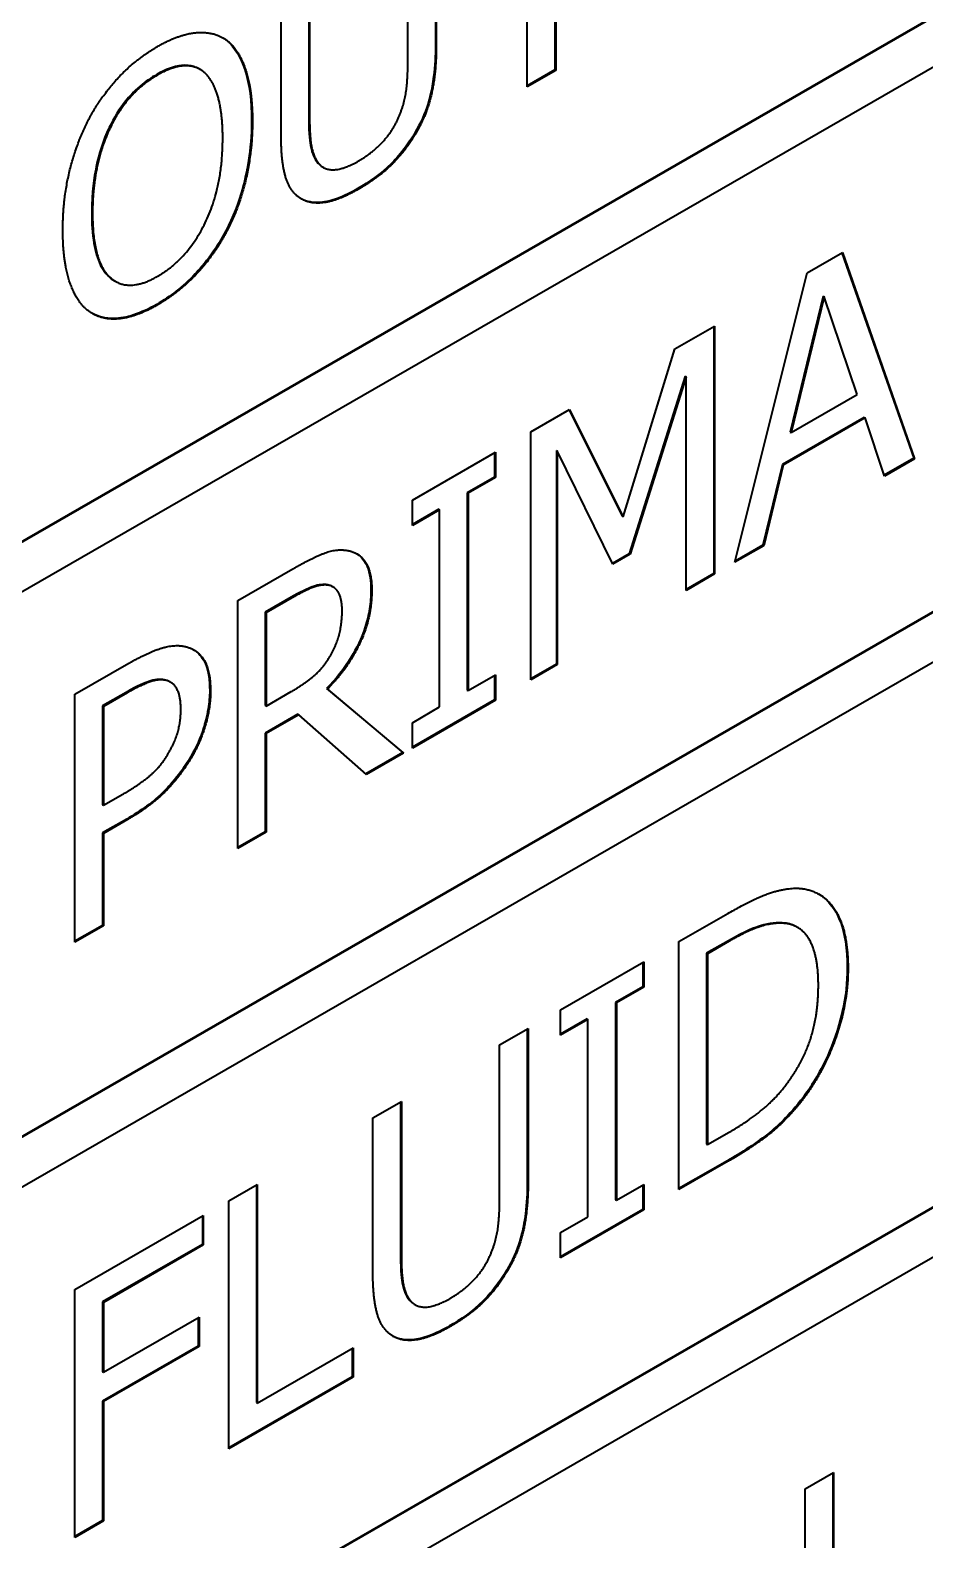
# Model space of a CAD drawing. Header units: millimetres. Extents: x 0 to 5945, y 0 to 4205.
# Drawn here: x 5612.02 to 5615.7, y 3417.95 to 3424.18 of the extents above; entities that cross this region are included whole.
import ezdxf

# ---------------------------------------------------------------- set-up
doc = ezdxf.new("R2010")
doc.units = ezdxf.units.MM
doc.header["$LTSCALE"] = 5
doc.layers.add('가시적인 것(ISO)', color=3, linetype='Continuous', lineweight=40)
doc.layers.add('가시적인 좁은 것(ISO)', color=3, linetype='Continuous', lineweight=35)

msp = doc.modelspace()

# ---------------------------------------------------------------- linework, layer by layer
at = {"layer": '가시적인 것(ISO)'}
for p, q in [((5611.495, 3421.7907), (5627.2246, 3430.8488)), ((5627.2282, 3430.8467), (5611.495, 3421.7866)), ((5611.495, 3421.5822), (5627.2282, 3430.6423)), ((5611.495, 3419.3381), (5627.2246, 3428.3961)), ((5627.2282, 3428.3941), (5611.495, 3419.334)), ((5611.495, 3419.1296), (5627.2282, 3428.1897)), ((5611.495, 3416.8854), (5627.2246, 3425.9435)), ((5627.2282, 3425.9414), (5611.495, 3416.8813)), ((5611.495, 3416.677), (5627.2282, 3425.7371)), ((5614.1774, 3424.9139), (5614.1774, 3424.0128)), ((5614.181, 3424.9118), (5614.181, 3424.0108)), ((5614.0635, 3423.9432), (5614.0635, 3424.8442)), ((5613.6853, 3424.7473), (5613.6853, 3424.1137)), ((5613.6889, 3424.7494), (5613.6889, 3424.1117)), ((5613.5714, 3424.0407), (5613.5714, 3424.6817)), ((5613.1632, 3424.4466), (5613.1632, 3423.813)), ((5613.1667, 3424.4487), (5613.1667, 3423.811)), ((5613.0492, 3423.7434), (5613.0492, 3424.381)), ((5612.8215, 3424.1372), (5612.8251, 3424.1352)), ((5612.7109, 3424.017), (5612.7145, 3424.0149)), ((5614.1774, 3424.0128), (5614.0635, 3423.9472)), ((5614.181, 3424.0108), (5614.0635, 3423.9432)), ((5614.1774, 3424.0128), (5614.181, 3424.0108)), ((5613.22, 3423.6128), (5613.2236, 3423.6108)), ((5613.1316, 3423.4819), (5613.1338, 3423.4806)), ((5615.2174, 3423.177), (5615.3621, 3423.2603)), ((5615.3598, 3423.2589), (5615.6565, 3422.412)), ((5615.3621, 3423.2603), (5615.6601, 3422.4099)), ((5614.9194, 3421.9834), (5615.2174, 3423.177)), ((5612.3628, 3423.1432), (5612.3663, 3423.1412)), ((5615.2834, 3423.0799), (5615.1473, 3422.5203)), ((5615.2869, 3423.0778), (5615.1508, 3422.5183)), ((5615.2834, 3423.0799), (5615.2869, 3423.0778)), ((5615.4237, 3422.6755), (5615.2869, 3423.0778)), ((5614.6723, 3422.8631), (5614.8356, 3422.9571)), ((5614.8321, 3422.9551), (5614.8321, 3421.9372)), ((5614.8356, 3422.9571), (5614.8356, 3421.9352)), ((5614.4589, 3422.1712), (5614.6723, 3422.8631)), ((5614.7146, 3422.7499), (5614.484, 3422.0183)), ((5614.7182, 3422.7478), (5614.4875, 3422.0163)), ((5614.7146, 3422.7499), (5614.7182, 3422.7478)), ((5614.7182, 3421.8675), (5614.7182, 3422.7478)), ((5615.1508, 3422.5183), (5615.4237, 3422.6755)), ((5614.0778, 3422.5207), (5614.2383, 3422.6131)), ((5614.2363, 3422.612), (5614.4553, 3422.1732)), ((5614.2383, 3422.6131), (5614.4589, 3422.1712)), ((5615.4524, 3422.5801), (5615.115, 3422.3858)), ((5615.4559, 3422.5781), (5615.1186, 3422.3838)), ((5615.4524, 3422.5801), (5615.4559, 3422.5781)), ((5615.5362, 3422.3386), (5615.4559, 3422.5781)), ((5614.0778, 3421.4988), (5614.0778, 3422.5207)), ((5615.1473, 3422.5203), (5615.1508, 3422.5183)), ((5613.59, 3422.2398), (5613.9324, 3422.437)), ((5613.9289, 3422.4349), (5613.9289, 3422.3347)), ((5613.9324, 3422.437), (5613.9324, 3422.3326)), ((5614.1839, 3422.4442), (5614.1839, 3421.5639)), ((5614.1839, 3422.4442), (5614.1874, 3422.4422)), ((5614.4159, 3421.975), (5614.1874, 3422.4422)), ((5614.1874, 3422.4422), (5614.1874, 3421.5619)), ((5615.6565, 3422.412), (5615.535, 3422.342)), ((5615.6601, 3422.4099), (5615.5362, 3422.3386)), ((5615.6565, 3422.412), (5615.6601, 3422.4099)), ((5615.115, 3422.3858), (5615.0348, 3422.0539)), ((5615.1186, 3422.3838), (5615.0383, 3422.0519)), ((5615.115, 3422.3858), (5615.1186, 3422.3838)), ((5613.9289, 3422.3347), (5613.8164, 3422.2699)), ((5613.9324, 3422.3326), (5613.82, 3422.2679)), ((5613.9289, 3422.3347), (5613.9324, 3422.3326)), ((5613.59, 3422.1355), (5613.59, 3422.2398)), ((5613.8164, 3422.2699), (5613.82, 3422.2679)), ((5613.8164, 3422.2699), (5613.8164, 3421.4567)), ((5613.82, 3422.2679), (5613.82, 3421.4546)), ((5613.699, 3422.2023), (5613.59, 3422.1395)), ((5613.7025, 3422.2002), (5613.59, 3422.1355)), ((5613.699, 3422.2023), (5613.7025, 3422.2002)), ((5613.7025, 3421.387), (5613.7025, 3422.2002)), ((5614.4553, 3422.1732), (5614.4589, 3422.1712)), ((5615.0383, 3422.0519), (5614.9194, 3421.9834)), ((5615.0348, 3422.0539), (5614.9206, 3421.9882)), ((5615.0348, 3422.0539), (5615.0383, 3422.0519)), ((5614.484, 3422.0183), (5614.4143, 3421.9782)), ((5614.4875, 3422.0163), (5614.4159, 3421.975)), ((5614.484, 3422.0183), (5614.4875, 3422.0163)), ((5612.8702, 3421.8253), (5613.098, 3421.9564)), ((5614.8321, 3421.9372), (5614.7182, 3421.8716)), ((5614.8356, 3421.9352), (5614.7182, 3421.8675)), ((5614.8321, 3421.9372), (5614.8356, 3421.9352)), ((5613.1009, 3421.8446), (5612.9841, 3421.7774)), ((5613.1044, 3421.8426), (5612.9876, 3421.7753)), ((5613.2601, 3421.8837), (5613.2636, 3421.8816)), ((5612.8702, 3420.8033), (5612.8702, 3421.8253)), ((5612.9841, 3421.7774), (5612.9876, 3421.7753)), ((5612.9841, 3421.7774), (5612.9841, 3421.3931)), ((5612.9876, 3421.7753), (5612.9876, 3421.3911)), ((5612.1997, 3421.4392), (5612.4218, 3421.5671)), ((5614.1839, 3421.5639), (5614.0778, 3421.5028)), ((5614.1874, 3421.5619), (5614.0778, 3421.4988)), ((5614.1839, 3421.5639), (5614.1874, 3421.5619)), ((5612.5903, 3421.4913), (5612.5939, 3421.4892)), ((5613.82, 3421.4546), (5613.9324, 3421.5194)), ((5613.9289, 3421.5173), (5613.9289, 3421.4171)), ((5613.9324, 3421.5194), (5613.9324, 3421.415)), ((5612.1997, 3420.4173), (5612.1997, 3421.4392)), ((5612.4111, 3421.4474), (5612.3137, 3421.3913)), ((5612.4146, 3421.4453), (5612.3172, 3421.3892)), ((5612.9876, 3421.3911), (5613.0908, 3421.4505)), ((5613.2362, 3421.4629), (5613.2398, 3421.4609)), ((5613.2362, 3421.4629), (5613.5507, 3421.1993)), ((5613.2398, 3421.4609), (5613.5542, 3421.1973)), ((5613.9289, 3421.4171), (5613.59, 3421.2219)), ((5613.9324, 3421.415), (5613.59, 3421.2179)), ((5613.8164, 3421.4567), (5613.82, 3421.4546)), ((5613.9289, 3421.4171), (5613.9324, 3421.415)), ((5612.3137, 3421.3913), (5612.3172, 3421.3892)), ((5612.3137, 3421.3913), (5612.3137, 3420.9838)), ((5612.3172, 3421.3892), (5612.3172, 3420.9818)), ((5612.9841, 3421.3931), (5612.9876, 3421.3911)), ((5613.1188, 3421.3572), (5612.9841, 3421.2796)), ((5613.1223, 3421.3551), (5612.9876, 3421.2776)), ((5613.1188, 3421.3572), (5613.1223, 3421.3551)), ((5613.4017, 3421.1094), (5613.1223, 3421.3551)), ((5613.59, 3421.3222), (5613.7025, 3421.387)), ((5613.59, 3421.2179), (5613.59, 3421.3222)), ((5612.9841, 3421.2796), (5612.9876, 3421.2776)), ((5612.9841, 3421.2796), (5612.9841, 3420.873)), ((5612.9876, 3421.2776), (5612.9876, 3420.871)), ((5613.5507, 3421.1993), (5613.3989, 3421.1119)), ((5613.5542, 3421.1973), (5613.4017, 3421.1094)), ((5613.5507, 3421.1993), (5613.5542, 3421.1973)), ((5612.3137, 3420.9838), (5612.3172, 3420.9818)), ((5612.3172, 3420.9818), (5612.3974, 3421.028)), ((5612.4132, 3420.9252), (5612.3137, 3420.8679)), ((5612.4168, 3420.9232), (5612.3172, 3420.8659)), ((5612.3137, 3420.8679), (5612.3172, 3420.8659)), ((5612.3137, 3420.8679), (5612.3137, 3420.4869)), ((5612.3172, 3420.8659), (5612.3172, 3420.4849)), ((5612.9841, 3420.873), (5612.8702, 3420.8074)), ((5612.9876, 3420.871), (5612.8702, 3420.8033)), ((5612.9841, 3420.873), (5612.9876, 3420.871)), ((5614.6888, 3420.4199), (5614.8901, 3420.5358)), ((5612.3137, 3420.4869), (5612.1997, 3420.4213)), ((5612.3172, 3420.4849), (5612.1997, 3420.4173)), ((5612.3137, 3420.4869), (5612.3172, 3420.4849)), ((5615.1737, 3420.4809), (5615.1772, 3420.4789)), ((5614.6888, 3419.398), (5614.6888, 3420.4199)), ((5614.8923, 3420.4235), (5614.8027, 3420.372)), ((5614.8958, 3420.4215), (5614.8063, 3420.37)), ((5614.8027, 3420.372), (5614.8063, 3420.37)), ((5614.8027, 3420.372), (5614.8027, 3419.5852)), ((5614.8063, 3420.37), (5614.8063, 3419.5832)), ((5614.201, 3420.139), (5614.5434, 3420.3362)), ((5614.5399, 3420.3341), (5614.5399, 3420.2339)), ((5614.5434, 3420.3362), (5614.5434, 3420.2318)), ((5614.5399, 3420.2339), (5614.4274, 3420.1691)), ((5614.5434, 3420.2318), (5614.4309, 3420.1671)), ((5614.5399, 3420.2339), (5614.5434, 3420.2318)), ((5614.4274, 3420.1691), (5614.4274, 3419.3559)), ((5614.4274, 3420.1691), (5614.4309, 3420.1671)), ((5614.4309, 3420.1671), (5614.4309, 3419.3538)), ((5614.201, 3420.0347), (5614.201, 3420.139)), ((5614.3099, 3420.1015), (5614.201, 3420.0387)), ((5614.3135, 3420.0994), (5614.201, 3420.0347)), ((5614.3099, 3420.1015), (5614.3135, 3420.0994)), ((5614.3135, 3419.2862), (5614.3135, 3420.0994)), ((5613.9496, 3419.9942), (5614.0671, 3420.0619)), ((5614.0635, 3420.0598), (5614.0635, 3419.4262)), ((5614.0671, 3420.0619), (5614.0671, 3419.4242)), ((5613.9496, 3419.3532), (5613.9496, 3419.9942)), ((5613.4274, 3419.6935), (5613.5449, 3419.7612)), ((5613.5414, 3419.7591), (5613.5414, 3419.1255)), ((5613.5449, 3419.7612), (5613.5449, 3419.1235)), ((5615.2017, 3419.7794), (5615.2052, 3419.7774)), ((5613.4274, 3419.0559), (5613.4274, 3419.6935)), ((5614.8063, 3419.5832), (5614.8958, 3419.6348)), ((5614.8027, 3419.5852), (5614.8063, 3419.5832)), ((5614.8887, 3419.5171), (5614.6888, 3419.402)), ((5614.8922, 3419.5151), (5614.6888, 3419.398)), ((5612.8336, 3419.3516), (5612.9511, 3419.4192)), ((5612.9476, 3419.4172), (5612.9476, 3418.5203)), ((5612.9511, 3419.4192), (5612.9511, 3418.5182)), ((5614.4309, 3419.3538), (5614.5434, 3419.4186)), ((5614.5399, 3419.4165), (5614.5399, 3419.3163)), ((5614.5434, 3419.4186), (5614.5434, 3419.3142)), ((5612.8336, 3418.3297), (5612.8336, 3419.3516)), ((5614.4274, 3419.3559), (5614.4309, 3419.3538)), ((5612.1997, 3418.9866), (5612.7284, 3419.291)), ((5612.7284, 3419.291), (5612.7284, 3419.17)), ((5614.5399, 3419.3163), (5614.201, 3419.1211)), ((5614.5434, 3419.3142), (5614.201, 3419.1171)), ((5614.5399, 3419.3163), (5614.5434, 3419.3142)), ((5612.7248, 3419.2889), (5612.7248, 3419.1721)), ((5614.201, 3419.2214), (5614.3135, 3419.2862)), ((5612.7248, 3419.1721), (5612.3137, 3418.9353)), ((5612.7284, 3419.17), (5612.3172, 3418.9333)), ((5612.7248, 3419.1721), (5612.7284, 3419.17)), ((5614.201, 3419.1171), (5614.201, 3419.2214)), ((5612.1997, 3417.9646), (5612.1997, 3418.9866)), ((5612.3137, 3418.9353), (5612.3172, 3418.9333)), ((5612.3137, 3418.9353), (5612.3137, 3418.6471)), ((5612.3172, 3418.9333), (5612.3172, 3418.6451)), ((5613.5982, 3418.9253), (5613.6017, 3418.9233)), ((5612.3172, 3418.6451), (5612.7112, 3418.872)), ((5612.7076, 3418.8699), (5612.7076, 3418.7531)), ((5612.7112, 3418.872), (5612.7112, 3418.751)), ((5613.5098, 3418.7944), (5613.512, 3418.7931)), ((5612.7076, 3418.7531), (5612.3137, 3418.5262)), ((5612.7112, 3418.751), (5612.3172, 3418.5242)), ((5612.7076, 3418.7531), (5612.7112, 3418.751)), ((5612.9511, 3418.5182), (5613.3458, 3418.7455)), ((5613.3422, 3418.7435), (5613.3422, 3418.6266)), ((5613.3458, 3418.7455), (5613.3458, 3418.6246)), ((5612.3137, 3418.6471), (5612.3172, 3418.6451)), ((5613.3422, 3418.6266), (5612.8336, 3418.3337)), ((5613.3458, 3418.6246), (5612.8336, 3418.3297)), ((5613.3422, 3418.6266), (5613.3458, 3418.6246)), ((5612.3137, 3418.5262), (5612.3172, 3418.5242)), ((5612.3137, 3418.5262), (5612.3137, 3418.0343)), ((5612.3172, 3418.5242), (5612.3172, 3418.0323)), ((5612.9476, 3418.5203), (5612.9511, 3418.5182)), ((5615.2088, 3418.1645), (5615.3263, 3418.2322)), ((5615.3263, 3418.2322), (5615.3263, 3417.3311)), ((5615.3227, 3418.2301), (5615.3227, 3417.3332)), ((5615.2088, 3417.1426), (5615.2088, 3418.1645)), ((5612.3137, 3418.0343), (5612.1997, 3417.9687)), ((5612.3172, 3418.0323), (5612.1997, 3417.9646)), ((5612.3137, 3418.0343), (5612.3172, 3418.0323))]:
    msp.add_line(p, q, dxfattribs=at)
for points, degree in [([(5612.54, 3424.1093), (5612.6302, 3424.1613), (5612.7749, 3424.1717), (5612.8251, 3424.1352)], 2), ([(5612.8087, 3424.1456), (5612.8131, 3424.143), (5612.8174, 3424.1402), (5612.8215, 3424.1372)], 3), ([(5612.2556, 3423.8072), (5612.3072, 3423.9048), (5612.4512, 3424.0581), (5612.54, 3424.1093)], 2), ([(5612.8251, 3424.1352), (5612.8752, 3424.0961), (5612.9311, 3423.9295), (5612.9311, 3423.802)], 2), ([(5613.6889, 3424.1117), (5613.6889, 3424.0049), (5613.6516, 3423.831), (5613.6044, 3423.7516)], 2), ([(5612.7362, 3423.9987), (5612.7011, 3424.0315), (5612.6023, 3424.0276), (5612.5407, 3423.9921)], 2), ([(5613.5334, 3423.816), (5613.5557, 3423.8677), (5613.5714, 3423.972), (5613.5714, 3424.0407)], 2), ([(5612.5407, 3423.9921), (5612.4769, 3423.9554), (5612.381, 3423.8488), (5612.3444, 3423.7731)], 2), ([(5612.8086, 3423.7315), (5612.8086, 3423.8325), (5612.7706, 3423.9672), (5612.7362, 3423.9987)], 2), ([(5612.1496, 3423.352), (5612.1496, 3423.4804), (5612.2048, 3423.7076), (5612.2556, 3423.8072)], 2), ([(5612.3444, 3423.7731), (5612.3093, 3423.7007), (5612.2721, 3423.5219), (5612.2721, 3423.4225)], 2), ([(5612.9311, 3423.802), (5612.9311, 3423.6778), (5612.8766, 3423.4452), (5612.8251, 3423.3476)], 2), ([(5613.1667, 3423.811), (5613.1667, 3423.7398), (5613.1825, 3423.6528), (5613.2047, 3423.6267)], 2), ([(5613.3687, 3423.6375), (5613.4239, 3423.6692), (5613.5098, 3423.761), (5613.5334, 3423.816)], 2), ([(5612.5407, 3423.1623), (5612.6632, 3423.2328), (5612.8086, 3423.5302), (5612.8086, 3423.7315)], 2), ([(5613.1338, 3423.4806), (5613.0872, 3423.5068), (5613.0492, 3423.634), (5613.0492, 3423.7434)], 2), ([(5613.6044, 3423.7516), (5613.5621, 3423.6793), (5613.4504, 3423.5686), (5613.3687, 3423.5215)], 2), ([(5613.2011, 3423.6287), (5613.2067, 3423.6222), (5613.213, 3423.6169), (5613.22, 3423.6128)], 3), ([(5613.2047, 3423.6267), (5613.2283, 3423.5989), (5613.31, 3423.6036), (5613.3687, 3423.6375)], 2), ([(5613.3687, 3423.5215), (5613.2906, 3423.4766), (5613.1746, 3423.457), (5613.1338, 3423.4806)], 2), ([(5612.2721, 3423.4225), (5612.2721, 3423.2213), (5612.4182, 3423.0918), (5612.5407, 3423.1623)], 2), ([(5612.2549, 3423.0193), (5612.204, 3423.0579), (5612.1496, 3423.2261), (5612.1496, 3423.352)], 2), ([(5612.8251, 3423.3476), (5612.7706, 3423.245), (5612.6266, 3423.0942), (5612.54, 3423.0443)], 2), ([(5612.54, 3423.0443), (5612.4504, 3422.9927), (5612.3072, 3422.9806), (5612.2549, 3423.0193)], 2), ([(5613.098, 3421.9564), (5613.1739, 3422.0002), (5613.2763, 3422.0401), (5613.3229, 3422.0321)], 2), ([(5613.3229, 3422.0321), (5613.3694, 3422.0242), (5613.4231, 3421.9466), (5613.4231, 3421.8663)], 2), ([(5613.2448, 3421.8886), (5613.2197, 3421.8932), (5613.1531, 3421.8706), (5613.1044, 3421.8426)], 2), ([(5613.4231, 3421.8663), (5613.4231, 3421.7545), (5613.3243, 3421.546), (5613.2398, 3421.4609)], 2), ([(5613.2601, 3421.8837), (5613.2543, 3421.887), (5613.2481, 3421.8893), (5613.2413, 3421.8907)], 3), ([(5613.3007, 3421.785), (5613.3007, 3421.8297), (5613.2734, 3421.8828), (5613.2448, 3421.8886)], 2), ([(5613.2505, 3421.5954), (5613.2763, 3421.6384), (5613.3007, 3421.732), (5613.3007, 3421.785)], 2), ([(5612.4218, 3421.5671), (5612.5006, 3421.6124), (5612.6109, 3421.6461), (5612.6531, 3421.6365)], 2), ([(5612.6531, 3421.6365), (5612.7026, 3421.6261), (5612.7584, 3421.5382), (5612.7584, 3421.4529)], 2), ([(5613.0908, 3421.4505), (5613.1416, 3421.4797), (5613.2226, 3421.5471), (5613.2505, 3421.5954)], 2), ([(5612.5722, 3421.4972), (5612.5443, 3421.5026), (5612.4698, 3421.4771), (5612.4146, 3421.4453)], 2), ([(5612.5903, 3421.4913), (5612.5838, 3421.4951), (5612.5765, 3421.4977), (5612.5687, 3421.4992)], 3), ([(5612.636, 3421.3782), (5612.636, 3421.4312), (5612.6044, 3421.4909), (5612.5722, 3421.4972)], 2), ([(5612.7584, 3421.4529), (5612.7584, 3421.3866), (5612.7176, 3421.2438), (5612.6811, 3421.1814)], 2), ([(5612.5858, 3421.1978), (5612.6123, 3421.2437), (5612.636, 3421.3293), (5612.636, 3421.3782)], 2), ([(5612.3974, 3421.028), (5612.4691, 3421.0692), (5612.5572, 3421.1465), (5612.5858, 3421.1978)], 2), ([(5612.6811, 3421.1814), (5612.6352, 3421.1028), (5612.5113, 3420.9776), (5612.4168, 3420.9232)], 2), ([(5614.8901, 3420.5358), (5615.0147, 3420.6076), (5615.1565, 3420.6462), (5615.2067, 3420.637)], 2), ([(5615.2067, 3420.637), (5615.2919, 3420.6206), (5615.3857, 3420.4585), (5615.3857, 3420.3094)], 2), ([(5615.1293, 3420.4947), (5615.082, 3420.4998), (5614.9753, 3420.4673), (5614.8958, 3420.4215)], 2), ([(5615.1737, 3420.4809), (5615.1594, 3420.4892), (5615.1434, 3420.4944), (5615.1258, 3420.4967)], 3), ([(5615.2633, 3420.2406), (5615.2633, 3420.3582), (5615.1959, 3420.4859), (5615.1293, 3420.4947)], 2), ([(5615.3857, 3420.3094), (5615.3857, 3420.1695), (5615.2876, 3419.8877), (5615.2052, 3419.7774)], 2), ([(5615.1401, 3419.8433), (5615.2017, 3419.9268), (5615.2633, 3420.1213), (5615.2633, 3420.2406)], 2), ([(5614.8958, 3419.6348), (5614.9739, 3419.6797), (5615.0921, 3419.7768), (5615.1401, 3419.8433)], 2), ([(5615.2052, 3419.7774), (5615.1379, 3419.6897), (5614.9997, 3419.577), (5614.8922, 3419.5151)], 2), ([(5614.0671, 3419.4242), (5614.0671, 3419.3174), (5614.0298, 3419.1435), (5613.9826, 3419.0641)], 2), ([(5613.9116, 3419.1285), (5613.9338, 3419.1802), (5613.9496, 3419.2845), (5613.9496, 3419.3532)], 2), ([(5613.5449, 3419.1235), (5613.5449, 3419.0523), (5613.5607, 3418.9653), (5613.5829, 3418.9392)], 2), ([(5613.7469, 3418.95), (5613.8021, 3418.9817), (5613.888, 3419.0735), (5613.9116, 3419.1285)], 2), ([(5613.512, 3418.7931), (5613.4654, 3418.8193), (5613.4274, 3418.9465), (5613.4274, 3419.0559)], 2), ([(5613.9826, 3419.0641), (5613.9403, 3418.9918), (5613.8286, 3418.8811), (5613.7469, 3418.834)], 2), ([(5613.5793, 3418.9412), (5613.5849, 3418.9347), (5613.5912, 3418.9294), (5613.5982, 3418.9253)], 3), ([(5613.5829, 3418.9392), (5613.6065, 3418.9114), (5613.6882, 3418.9162), (5613.7469, 3418.95)], 2), ([(5613.7469, 3418.834), (5613.6688, 3418.7891), (5613.5528, 3418.7695), (5613.512, 3418.7931)], 2)]:
    msp.add_open_spline(points, degree=degree, dxfattribs=at)
for points, knots in [([(5612.8215, 3424.1372), (5612.8601, 3424.1072), (5612.8841, 3424.0611), (5612.92, 3423.954), (5612.9275, 3423.8804), (5612.9275, 3423.804)], [-0.09854339, -0.09854339, -0.09854339, -0.09854339, -0.05603488, -0.05603488, 0, 0, 0, 0]), ([(5613.6853, 3424.1137), (5613.6853, 3424.0729), (5613.6833, 3424.0297), (5613.6705, 3423.9279), (5613.6597, 3423.8903), (5613.6418, 3423.8326), (5613.6239, 3423.7925), (5613.6008, 3423.7537)], [-0.04603098, -0.04603098, -0.04603098, -0.04603098, -0.03795406, -0.03795406, -0.02712384, -0.02712384, 0, 0, 0, 0]), ([(5612.7109, 3424.017), (5612.7044, 3424.0207), (5612.6976, 3424.0238), (5612.6746, 3424.0312), (5612.6577, 3424.0328), (5612.6069, 3424.0278), (5612.5723, 3424.0144), (5612.5372, 3423.9941)], [-0.05452309, -0.05452309, -0.05452309, -0.05452309, -0.04668159, -0.04668159, -0.0298476, -0.0298476, 0, 0, 0, 0]), ([(5612.5372, 3423.9941), (5612.5139, 3423.9808), (5612.4905, 3423.9647), (5612.4416, 3423.923), (5612.4224, 3423.9015), (5612.3824, 3423.8519), (5612.3599, 3423.8145), (5612.3409, 3423.7751)], [-0.05013354, -0.05013354, -0.05013354, -0.05013354, -0.03915095, -0.03915095, -0.02635267, -0.02635267, 0, 0, 0, 0]), ([(5612.3409, 3423.7751), (5612.3151, 3423.7219), (5612.2983, 3423.6665), (5612.2785, 3423.5715), (5612.2686, 3423.5084), (5612.2686, 3423.4246)], [-0.1397911, -0.1397911, -0.1397911, -0.1397911, -0.0615246, -0.0615246, 0, 0, 0, 0]), ([(5612.9275, 3423.804), (5612.9275, 3423.6793), (5612.9072, 3423.5851), (5612.8737, 3423.4647), (5612.8515, 3423.4063), (5612.8215, 3423.3496)], [-0.07947298, -0.07947298, -0.07947298, -0.07947298, -0.03850411, -0.03850411, 0, 0, 0, 0]), ([(5613.1632, 3423.813), (5613.1632, 3423.7459), (5613.1683, 3423.7122), (5613.1769, 3423.6682), (5613.1866, 3423.6458), (5613.2011, 3423.6287)], [-0.03660059, -0.03660059, -0.03660059, -0.03660059, -0.02245525, -0.02245525, 0, 0, 0, 0]), ([(5613.6008, 3423.7537), (5613.5869, 3423.7298), (5613.5717, 3423.7071), (5613.5345, 3423.6587), (5613.516, 3423.6391), (5613.4598, 3423.5834), (5613.4106, 3423.5497), (5613.3652, 3423.5236)], [-0.06002364, -0.06002364, -0.06002364, -0.06002364, -0.05048049, -0.05048049, -0.03855798, -0.03855798, 0, 0, 0, 0]), ([(5613.3652, 3423.5236), (5613.3373, 3423.5075), (5613.3091, 3423.4935), (5613.2576, 3423.4744), (5613.2341, 3423.4685), (5613.1815, 3423.464), (5613.1546, 3423.4689), (5613.1314, 3423.482)], [-0.07265851, -0.07265851, -0.07265851, -0.07265851, -0.04900249, -0.04900249, -0.02818557, -0.02818557, -0.00045948, -0.00045948, -0.00045948, -0.00045948]), ([(5612.2686, 3423.4246), (5612.2686, 3423.3809), (5612.2711, 3423.3378), (5612.2835, 3423.2651), (5612.2923, 3423.2337), (5612.3242, 3423.17), (5612.3462, 3423.1528), (5612.3628, 3423.1432)], [-0.10428566, -0.10428566, -0.10428566, -0.10428566, -0.08816651, -0.08816651, -0.07438287, -0.07438287, -0.05498021, -0.05498021, -0.05498021, -0.05498021]), ([(5612.8215, 3423.3496), (5612.8039, 3423.3164), (5612.7843, 3423.2843), (5612.7347, 3423.2144), (5612.7099, 3423.1871), (5612.6445, 3423.1187), (5612.591, 3423.0778), (5612.5364, 3423.0463)], [-0.07035374, -0.07035374, -0.07035374, -0.07035374, -0.05988371, -0.05988371, -0.04632861, -0.04632861, 0, 0, 0, 0]), ([(5612.5364, 3423.0463), (5612.5048, 3423.0281), (5612.4731, 3423.0132), (5612.4132, 3422.9934), (5612.3854, 3422.9882), (5612.3255, 3422.9875), (5612.2958, 3422.9949), (5612.2695, 3423.0095)], [-0.09093446, -0.09093446, -0.09093446, -0.09093446, -0.06411402, -0.06411402, -0.03908731, -0.03908731, -0.00753045, -0.00753045, -0.00753045, -0.00753045]), ([(5613.3588, 3422.0198), (5613.3625, 3422.0176), (5613.366, 3422.0152), (5613.384, 3422.001), (5613.3958, 3421.9862), (5613.4155, 3421.9393), (5613.4196, 3421.9046), (5613.4196, 3421.8683)], [-0.05042298, -0.05042298, -0.05042298, -0.05042298, -0.04588995, -0.04588995, -0.0266657, -0.0266657, 0, 0, 0, 0]), ([(5613.2413, 3421.8907), (5613.2235, 3421.8939), (5613.2037, 3421.891), (5613.1679, 3421.8789), (5613.1431, 3421.8689), (5613.1009, 3421.8446)], [-0.08567867, -0.08567867, -0.08567867, -0.08567867, -0.03584693, -0.03584693, 0, 0, 0, 0]), ([(5613.4196, 3421.8683), (5613.4196, 3421.8438), (5613.4178, 3421.8182), (5613.4099, 3421.7674), (5613.4041, 3421.7425), (5613.3804, 3421.6687), (5613.3587, 3421.6267), (5613.3087, 3421.544), (5613.274, 3421.501), (5613.2362, 3421.4629)], [-0.08383767, -0.08383767, -0.08383767, -0.08383767, -0.07041272, -0.07041272, -0.05799448, -0.05799448, -0.03422864, -0.03422864, 0, 0, 0, 0]), ([(5612.6868, 3421.6242), (5612.6918, 3421.6212), (5612.6966, 3421.6178), (5612.7129, 3421.6041), (5612.7267, 3421.589), (5612.7501, 3421.5346), (5612.7549, 3421.4959), (5612.7549, 3421.4549)], [-0.06259459, -0.06259459, -0.06259459, -0.06259459, -0.05359545, -0.05359545, -0.03010076, -0.03010076, 0, 0, 0, 0]), ([(5612.5687, 3421.4992), (5612.5489, 3421.503), (5612.5268, 3421.4999), (5612.4873, 3421.4864), (5612.4596, 3421.4753), (5612.4111, 3421.4474)], [-0.1003662, -0.1003662, -0.1003662, -0.1003662, -0.0411308, -0.0411308, 0, 0, 0, 0]), ([(5612.7549, 3421.4549), (5612.7549, 3421.4307), (5612.7529, 3421.4055), (5612.7431, 3421.3461), (5612.7352, 3421.3186), (5612.7168, 3421.2607), (5612.6998, 3421.2214), (5612.6775, 3421.1834)], [-0.04731315, -0.04731315, -0.04731315, -0.04731315, -0.03810187, -0.03810187, -0.02638759, -0.02638759, 0, 0, 0, 0]), ([(5612.6775, 3421.1834), (5612.6623, 3421.1573), (5612.6457, 3421.1325), (5612.603, 3421.0766), (5612.5816, 3421.0542), (5612.5236, 3420.9956), (5612.4685, 3420.9571), (5612.4132, 3420.9252)], [-0.06772752, -0.06772752, -0.06772752, -0.06772752, -0.05894094, -0.05894094, -0.04692487, -0.04692487, 0, 0, 0, 0]), ([(5615.2638, 3420.6164), (5615.2724, 3420.6113), (5615.2806, 3420.6055), (5615.3101, 3420.5805), (5615.3317, 3420.5538), (5615.373, 3420.4594), (5615.3822, 3420.3878), (5615.3822, 3420.3115)], [-0.1069003, -0.1069003, -0.1069003, -0.1069003, -0.0934419, -0.0934419, -0.0560245, -0.0560245, 0, 0, 0, 0]), ([(5615.1258, 3420.4967), (5615.0943, 3420.5001), (5615.0607, 3420.4964), (5615.0033, 3420.4789), (5614.9629, 3420.4642), (5614.8923, 3420.4235)], [-0.1576458, -0.1576458, -0.1576458, -0.1576458, -0.059904, -0.059904, 0, 0, 0, 0]), ([(5615.3822, 3420.3115), (5615.3822, 3420.2541), (5615.376, 3420.1937), (5615.3451, 3420.0564), (5615.3212, 3419.9948), (5615.2746, 3419.8903), (5615.2415, 3419.8327), (5615.2017, 3419.7794)], [-0.09408021, -0.09408021, -0.09408021, -0.09408021, -0.06940034, -0.06940034, -0.04049023, -0.04049023, 0, 0, 0, 0]), ([(5615.2017, 3419.7794), (5615.1395, 3419.6984), (5615.0901, 3419.6556), (5615.0102, 3419.5905), (5614.9446, 3419.5493), (5614.8887, 3419.5171)], [-0.06880073, -0.06880073, -0.06880073, -0.06880073, -0.04741805, -0.04741805, 0, 0, 0, 0]), ([(5614.0635, 3419.4262), (5614.0635, 3419.3854), (5614.0615, 3419.3422), (5614.0487, 3419.2404), (5614.0379, 3419.2028), (5614.02, 3419.1451), (5614.0021, 3419.105), (5613.979, 3419.0662)], [-0.04603098, -0.04603098, -0.04603098, -0.04603098, -0.03795406, -0.03795406, -0.02712384, -0.02712384, 0, 0, 0, 0]), ([(5613.5414, 3419.1255), (5613.5414, 3419.0584), (5613.5465, 3419.0247), (5613.5551, 3418.9807), (5613.5648, 3418.9583), (5613.5793, 3418.9412)], [-0.03660059, -0.03660059, -0.03660059, -0.03660059, -0.02245525, -0.02245525, 0, 0, 0, 0]), ([(5613.979, 3419.0662), (5613.9651, 3419.0423), (5613.9499, 3419.0196), (5613.9127, 3418.9712), (5613.8942, 3418.9516), (5613.838, 3418.8959), (5613.7888, 3418.8622), (5613.7434, 3418.8361)], [-0.06002364, -0.06002364, -0.06002364, -0.06002364, -0.05048049, -0.05048049, -0.03855798, -0.03855798, 0, 0, 0, 0]), ([(5613.7434, 3418.8361), (5613.7155, 3418.82), (5613.6873, 3418.806), (5613.6358, 3418.7869), (5613.6123, 3418.781), (5613.5597, 3418.7766), (5613.5328, 3418.7814), (5613.5096, 3418.7945)], [-0.07265851, -0.07265851, -0.07265851, -0.07265851, -0.04900249, -0.04900249, -0.02818557, -0.02818557, -0.00045948, -0.00045948, -0.00045948, -0.00045948])]:
    msp.add_open_spline(points, degree=3, knots=knots, dxfattribs=at)
at = {"layer": '가시적인 좁은 것(ISO)'}
for p, q in [((5613.6853, 3424.1137), (5613.6889, 3424.1117)), ((5612.5372, 3423.9941), (5612.5407, 3423.9921)), ((5612.3409, 3423.7751), (5612.3444, 3423.7731)), ((5612.9275, 3423.804), (5612.9311, 3423.802)), ((5613.1632, 3423.813), (5613.1667, 3423.811)), ((5613.6008, 3423.7537), (5613.6044, 3423.7516)), ((5613.2011, 3423.6287), (5613.2047, 3423.6267)), ((5613.3652, 3423.5236), (5613.3687, 3423.5215)), ((5612.2686, 3423.4246), (5612.2721, 3423.4225)), ((5612.8215, 3423.3496), (5612.8251, 3423.3476)), ((5612.5364, 3423.0463), (5612.54, 3423.0443)), ((5613.1009, 3421.8446), (5613.1044, 3421.8426)), ((5613.2413, 3421.8907), (5613.2448, 3421.8886)), ((5613.4196, 3421.8683), (5613.4231, 3421.8663)), ((5612.5687, 3421.4992), (5612.5722, 3421.4972)), ((5612.4111, 3421.4474), (5612.4146, 3421.4453)), ((5612.7549, 3421.4549), (5612.7584, 3421.4529)), ((5612.6775, 3421.1834), (5612.6811, 3421.1814)), ((5612.4132, 3420.9252), (5612.4168, 3420.9232)), ((5615.1258, 3420.4967), (5615.1293, 3420.4947)), ((5614.8923, 3420.4235), (5614.8958, 3420.4215)), ((5615.3822, 3420.3115), (5615.3857, 3420.3094)), ((5614.8887, 3419.5171), (5614.8922, 3419.5151)), ((5614.0635, 3419.4262), (5614.0671, 3419.4242)), ((5613.5414, 3419.1255), (5613.5449, 3419.1235)), ((5613.979, 3419.0662), (5613.9826, 3419.0641)), ((5613.5793, 3418.9412), (5613.5829, 3418.9392)), ((5613.7434, 3418.8361), (5613.7469, 3418.834))]:
    msp.add_line(p, q, dxfattribs=at)

doc.saveas('drawing.dxf')
